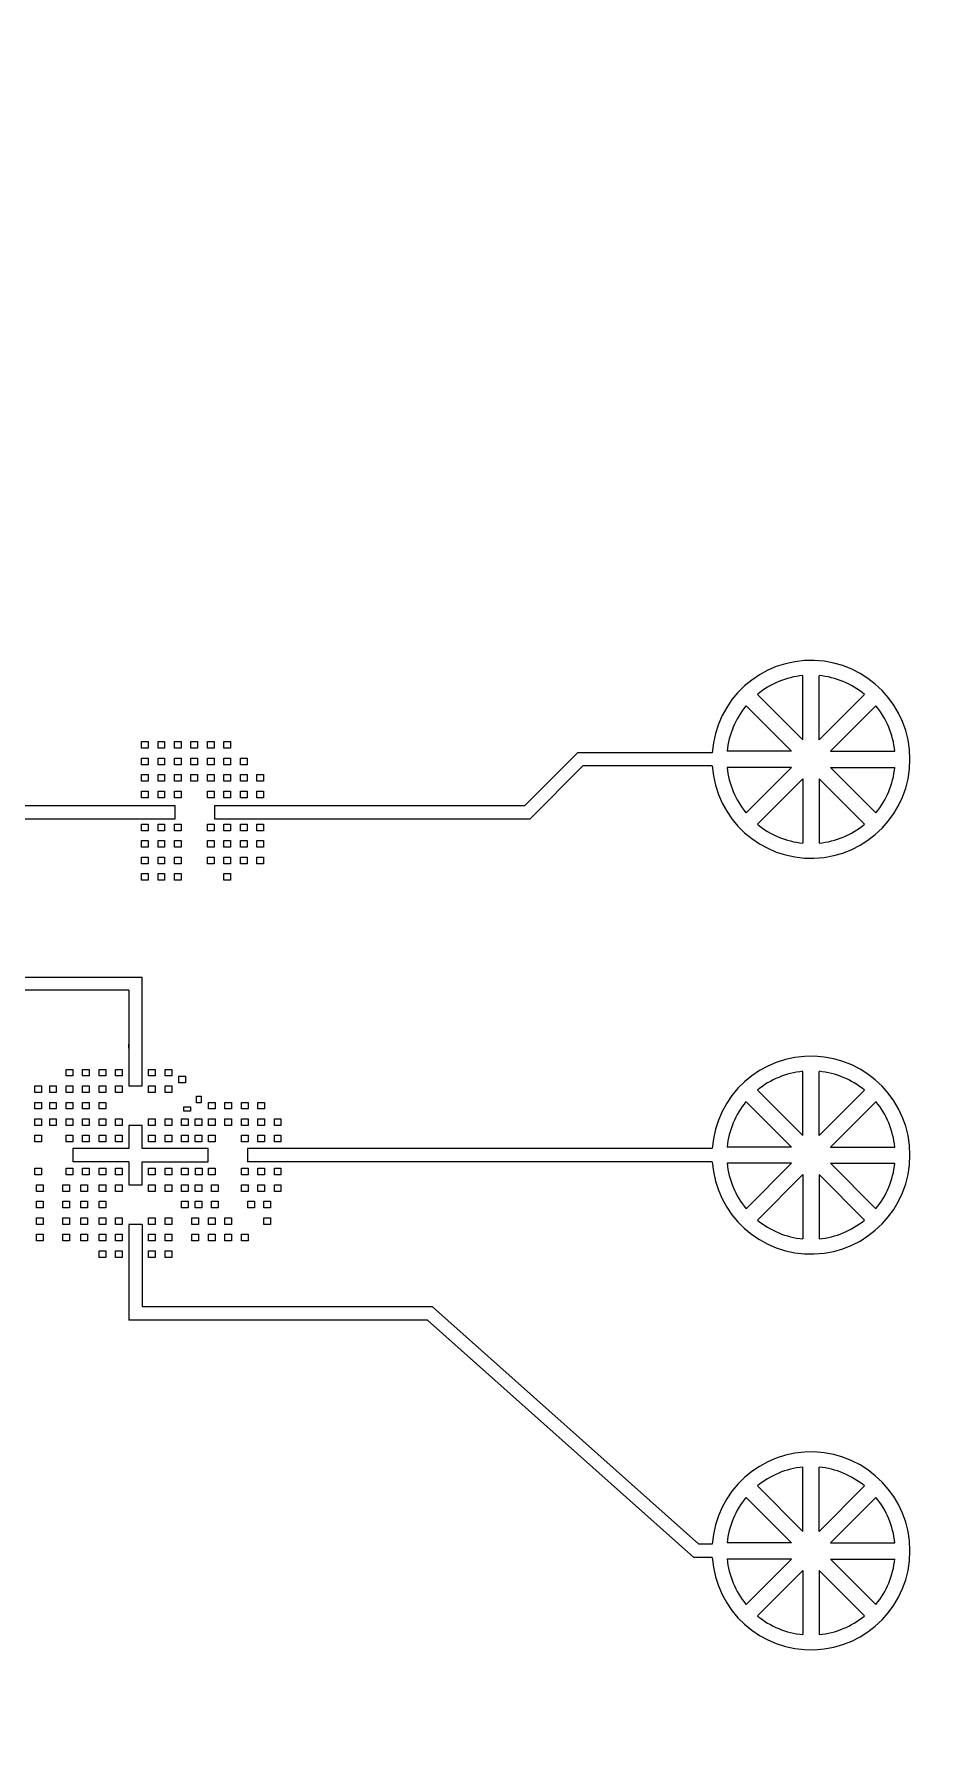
# Model space of a CAD drawing. Header units: millimetres. Extents: x -15719 to 274281, y 25504 to 323346.
# Drawn here: x 68318 to 75192, y 51011 to 63882 of the extents above; entities that cross this region are included whole.
import ezdxf

# ---------------------------------------------------------------- set-up
doc = ezdxf.new("R2010")
doc.units = ezdxf.units.MM
doc.layers.add('CLEAR', color=140, linetype='Continuous')
doc.layers.add('OPAQUE', color=10, linetype='Continuous')

msp = doc.modelspace()

# ---------------------------------------------------------------- linework, layer by layer
at = {"layer": 'CLEAR'}
for p, q in [((72037, 58034), (72437, 58434)), ((72078, 57934), (72478, 58334)), ((73458, 58434), (72437, 58434)), ((73458, 58334), (72478, 58334)), ((58937, 58034), (69387, 58034)), ((67537, 57934), (69387, 57934)), ((69387, 57934), (69387, 58034)), ((69687, 58034), (72037, 58034)), ((69687, 58034), (69687, 57934)), ((69687, 57934), (72078, 57934)), ((67537, 56734), (69137, 56734)), ((69137, 55909), (69137, 56734)), ((69037, 56634), (59037, 56634)), ((69037, 56634), (69037, 55909)), ((69037, 56194), (69037, 56224)), ((69037, 55909), (69137, 55909)), ((69137, 55609), (69037, 55609)), ((69037, 55609), (69037, 55434)), ((69137, 55434), (69137, 55609)), ((68612, 55434), (68612, 55334)), ((69037, 55434), (68612, 55434)), ((69637, 55434), (69137, 55434)), ((69637, 55334), (69637, 55434)), ((69937, 55434), (69937, 55334)), ((73458, 55434), (69937, 55434)), ((69037, 55334), (68612, 55334)), ((69037, 55334), (69037, 55159)), ((69137, 55334), (69637, 55334)), ((69137, 55159), (69137, 55334)), ((73458, 55334), (69937, 55334)), ((69037, 55159), (69137, 55159)), ((69137, 54859), (69037, 54859)), ((69037, 54859), (69037, 54134)), ((69137, 54859), (69137, 54234)), ((71337, 54234), (69137, 54234)), ((73357, 52434), (71337, 54234)), ((71299, 54134), (69037, 54134)), ((73319, 52334), (71299, 54134)), ((73458, 52434), (73357, 52434)), ((73458, 52334), (73319, 52334))]:
    msp.add_line(p, q, dxfattribs=at)
for points in [[(69183, 58468), (69133, 58468), (69133, 58518), (69183, 58518)], [(69308, 58468), (69258, 58468), (69258, 58518), (69308, 58518)], [(69433, 58468), (69383, 58468), (69383, 58518), (69433, 58518)], [(69558, 58468), (69508, 58468), (69508, 58518), (69558, 58518)], [(69683, 58468), (69633, 58468), (69633, 58518), (69683, 58518)], [(69808, 58468), (69758, 58468), (69758, 58518), (69808, 58518)], [(69183, 58343), (69133, 58343), (69133, 58393), (69183, 58393)], [(69308, 58343), (69258, 58343), (69258, 58393), (69308, 58393)], [(69433, 58343), (69383, 58343), (69383, 58393), (69433, 58393)], [(69558, 58343), (69508, 58343), (69508, 58393), (69558, 58393)], [(69683, 58343), (69633, 58343), (69633, 58393), (69683, 58393)], [(69808, 58343), (69758, 58343), (69758, 58393), (69808, 58393)], [(69933, 58343), (69883, 58343), (69883, 58393), (69933, 58393)], [(69183, 58218), (69133, 58218), (69133, 58268), (69183, 58268)], [(69308, 58218), (69258, 58218), (69258, 58268), (69308, 58268)], [(69433, 58218), (69383, 58218), (69383, 58268), (69433, 58268)], [(69558, 58218), (69508, 58218), (69508, 58268), (69558, 58268)], [(69683, 58218), (69633, 58218), (69633, 58268), (69683, 58268)], [(69808, 58218), (69758, 58218), (69758, 58268), (69808, 58268)], [(69933, 58218), (69883, 58218), (69883, 58268), (69933, 58268)], [(70058, 58218), (70008, 58218), (70008, 58268), (70058, 58268)], [(69183, 58093), (69133, 58093), (69133, 58143), (69183, 58143)], [(69308, 58093), (69258, 58093), (69258, 58143), (69308, 58143)], [(69433, 58093), (69383, 58093), (69383, 58143), (69433, 58143)], [(69683, 58093), (69633, 58093), (69633, 58143), (69683, 58143)], [(69808, 58093), (69758, 58093), (69758, 58143), (69808, 58143)], [(69933, 58093), (69883, 58093), (69883, 58143), (69933, 58143)], [(70058, 58093), (70008, 58093), (70008, 58143), (70058, 58143)], [(69183, 57843), (69133, 57843), (69133, 57893), (69183, 57893)], [(69308, 57843), (69258, 57843), (69258, 57893), (69308, 57893)], [(69433, 57843), (69383, 57843), (69383, 57893), (69433, 57893)], [(69683, 57843), (69633, 57843), (69633, 57893), (69683, 57893)], [(69808, 57843), (69758, 57843), (69758, 57893), (69808, 57893)], [(69933, 57843), (69883, 57843), (69883, 57893), (69933, 57893)], [(70058, 57843), (70008, 57843), (70008, 57893), (70058, 57893)], [(69183, 57718), (69133, 57718), (69133, 57768), (69183, 57768)], [(69308, 57718), (69258, 57718), (69258, 57768), (69308, 57768)], [(69433, 57718), (69383, 57718), (69383, 57768), (69433, 57768)], [(69683, 57718), (69633, 57718), (69633, 57768), (69683, 57768)], [(69808, 57718), (69758, 57718), (69758, 57768), (69808, 57768)], [(69933, 57718), (69883, 57718), (69883, 57768), (69933, 57768)], [(70058, 57718), (70008, 57718), (70008, 57768), (70058, 57768)], [(69183, 57593), (69133, 57593), (69133, 57643), (69183, 57643)], [(69308, 57593), (69258, 57593), (69258, 57643), (69308, 57643)], [(69433, 57593), (69383, 57593), (69383, 57643), (69433, 57643)], [(69683, 57593), (69633, 57593), (69633, 57643), (69683, 57643)], [(69808, 57593), (69758, 57593), (69758, 57643), (69808, 57643)], [(69933, 57593), (69883, 57593), (69883, 57643), (69933, 57643)], [(70058, 57593), (70008, 57593), (70008, 57643), (70058, 57643)], [(69183, 57468), (69133, 57468), (69133, 57518), (69183, 57518)], [(69308, 57468), (69258, 57468), (69258, 57518), (69308, 57518)], [(69433, 57468), (69383, 57468), (69383, 57518), (69433, 57518)], [(69808, 57468), (69758, 57468), (69758, 57518), (69808, 57518)], [(68612, 55984), (68562, 55984), (68562, 56034), (68612, 56034)], [(68737, 55984), (68687, 55984), (68687, 56034), (68737, 56034)], [(68862, 55984), (68812, 55984), (68812, 56034), (68862, 56034)], [(68987, 55984), (68937, 55984), (68937, 56034), (68987, 56034)], [(69237, 55984), (69187, 55984), (69187, 56034), (69237, 56034)], [(69362, 55984), (69312, 55984), (69312, 56034), (69362, 56034)], [(68374, 55859), (68324, 55859), (68324, 55909), (68374, 55909)], [(68487, 55859), (68437, 55859), (68437, 55909), (68487, 55909)], [(68612, 55859), (68562, 55859), (68562, 55909), (68612, 55909)], [(68737, 55859), (68687, 55859), (68687, 55909), (68737, 55909)], [(68862, 55859), (68812, 55859), (68812, 55909), (68862, 55909)], [(68987, 55859), (68937, 55859), (68937, 55909), (68987, 55909)], [(69237, 55859), (69187, 55859), (69187, 55909), (69237, 55909)], [(69362, 55859), (69312, 55859), (69312, 55909), (69362, 55909)], [(69466, 55933), (69416, 55933), (69416, 55983), (69466, 55983)], [(68374, 55734), (68324, 55734), (68324, 55784), (68374, 55784)], [(68487, 55734), (68437, 55734), (68437, 55784), (68487, 55784)], [(68612, 55734), (68562, 55734), (68562, 55784), (68612, 55784)], [(68737, 55734), (68687, 55734), (68687, 55784), (68737, 55784)], [(68862, 55734), (68812, 55734), (68812, 55784), (68862, 55784)], [(69504, 55716), (69454, 55716), (69454, 55751), (69504, 55751)], [(69584, 55781), (69549, 55781), (69549, 55831), (69584, 55831)], [(69690, 55734), (69640, 55734), (69640, 55784), (69690, 55784)], [(69815, 55734), (69765, 55734), (69765, 55784), (69815, 55784)], [(69940, 55734), (69890, 55734), (69890, 55784), (69940, 55784)], [(70065, 55734), (70015, 55734), (70015, 55784), (70065, 55784)], [(68374, 55609), (68324, 55609), (68324, 55659), (68374, 55659)], [(68487, 55609), (68437, 55609), (68437, 55659), (68487, 55659)], [(68612, 55609), (68562, 55609), (68562, 55659), (68612, 55659)], [(68737, 55609), (68687, 55609), (68687, 55659), (68737, 55659)], [(68862, 55609), (68812, 55609), (68812, 55659), (68862, 55659)], [(68987, 55609), (68937, 55609), (68937, 55659), (68987, 55659)], [(69237, 55609), (69187, 55609), (69187, 55659), (69237, 55659)], [(69362, 55609), (69312, 55609), (69312, 55659), (69362, 55659)], [(69487, 55609), (69437, 55609), (69437, 55659), (69487, 55659)], [(69589, 55609), (69539, 55609), (69539, 55659), (69589, 55659)], [(69690, 55609), (69640, 55609), (69640, 55659), (69690, 55659)], [(69815, 55609), (69765, 55609), (69765, 55659), (69815, 55659)], [(69940, 55609), (69890, 55609), (69890, 55659), (69940, 55659)], [(70065, 55609), (70015, 55609), (70015, 55659), (70065, 55659)], [(70190, 55609), (70140, 55609), (70140, 55659), (70190, 55659)], [(68374, 55484), (68324, 55484), (68324, 55534), (68374, 55534)], [(68612, 55484), (68562, 55484), (68562, 55534), (68612, 55534)], [(68737, 55484), (68687, 55484), (68687, 55534), (68737, 55534)], [(68862, 55484), (68812, 55484), (68812, 55534), (68862, 55534)], [(68987, 55484), (68937, 55484), (68937, 55534), (68987, 55534)], [(69237, 55484), (69187, 55484), (69187, 55534), (69237, 55534)], [(69362, 55484), (69312, 55484), (69312, 55534), (69362, 55534)], [(69487, 55484), (69437, 55484), (69437, 55534), (69487, 55534)], [(69589, 55484), (69539, 55484), (69539, 55534), (69589, 55534)], [(69690, 55484), (69640, 55484), (69640, 55534), (69690, 55534)], [(69940, 55484), (69890, 55484), (69890, 55534), (69940, 55534)], [(70065, 55484), (70015, 55484), (70015, 55534), (70065, 55534)], [(70190, 55484), (70140, 55484), (70140, 55534), (70190, 55534)], [(68374, 55234), (68324, 55234), (68324, 55284), (68374, 55284)], [(68612, 55234), (68562, 55234), (68562, 55284), (68612, 55284)], [(68737, 55234), (68687, 55234), (68687, 55284), (68737, 55284)], [(68862, 55234), (68812, 55234), (68812, 55284), (68862, 55284)], [(68987, 55234), (68937, 55234), (68937, 55284), (68987, 55284)], [(69237, 55234), (69187, 55234), (69187, 55284), (69237, 55284)], [(69362, 55234), (69312, 55234), (69312, 55284), (69362, 55284)], [(69487, 55234), (69437, 55234), (69437, 55284), (69487, 55284)], [(69592, 55234), (69542, 55234), (69542, 55284), (69592, 55284)], [(69690, 55234), (69640, 55234), (69640, 55284), (69690, 55284)], [(69940, 55234), (69890, 55234), (69890, 55284), (69940, 55284)], [(70065, 55234), (70015, 55234), (70015, 55284), (70065, 55284)], [(70190, 55234), (70140, 55234), (70140, 55284), (70190, 55284)], [(68387, 55109), (68337, 55109), (68337, 55159), (68387, 55159)], [(68587, 55109), (68537, 55109), (68537, 55159), (68587, 55159)], [(68724, 55109), (68674, 55109), (68674, 55159), (68724, 55159)], [(68862, 55109), (68812, 55109), (68812, 55159), (68862, 55159)], [(68987, 55109), (68937, 55109), (68937, 55159), (68987, 55159)], [(69237, 55109), (69187, 55109), (69187, 55159), (69237, 55159)], [(69362, 55109), (69312, 55109), (69312, 55159), (69362, 55159)], [(69487, 55109), (69437, 55109), (69437, 55159), (69487, 55159)], [(69589, 55109), (69539, 55109), (69539, 55159), (69589, 55159)], [(69714, 55109), (69664, 55109), (69664, 55159), (69714, 55159)], [(69940, 55109), (69890, 55109), (69890, 55159), (69940, 55159)], [(70065, 55109), (70015, 55109), (70015, 55159), (70065, 55159)], [(70190, 55109), (70140, 55109), (70140, 55159), (70190, 55159)], [(68387, 54984), (68337, 54984), (68337, 55034), (68387, 55034)], [(68587, 54984), (68537, 54984), (68537, 55034), (68587, 55034)], [(68724, 54984), (68674, 54984), (68674, 55034), (68724, 55034)], [(68862, 54984), (68812, 54984), (68812, 55034), (68862, 55034)], [(69487, 54984), (69437, 54984), (69437, 55034), (69487, 55034)], [(69589, 54984), (69539, 54984), (69539, 55034), (69589, 55034)], [(69714, 54984), (69664, 54984), (69664, 55034), (69714, 55034)], [(69988, 54984), (69938, 54984), (69938, 55034), (69988, 55034)], [(70111, 54984), (70061, 54984), (70061, 55034), (70111, 55034)], [(68387, 54859), (68337, 54859), (68337, 54909), (68387, 54909)], [(68587, 54859), (68537, 54859), (68537, 54909), (68587, 54909)], [(68724, 54859), (68674, 54859), (68674, 54909), (68724, 54909)], [(68862, 54859), (68812, 54859), (68812, 54909), (68862, 54909)], [(68987, 54859), (68937, 54859), (68937, 54909), (68987, 54909)], [(69237, 54859), (69187, 54859), (69187, 54909), (69237, 54909)], [(69362, 54859), (69312, 54859), (69312, 54909), (69362, 54909)], [(69565, 54859), (69515, 54859), (69515, 54909), (69565, 54909)], [(69690, 54859), (69640, 54859), (69640, 54909), (69690, 54909)], [(69815, 54859), (69765, 54859), (69765, 54909), (69815, 54909)], [(70111, 54859), (70061, 54859), (70061, 54909), (70111, 54909)], [(68387, 54734), (68337, 54734), (68337, 54784), (68387, 54784)], [(68587, 54734), (68537, 54734), (68537, 54784), (68587, 54784)], [(68724, 54734), (68674, 54734), (68674, 54784), (68724, 54784)], [(68862, 54734), (68812, 54734), (68812, 54784), (68862, 54784)], [(68987, 54734), (68937, 54734), (68937, 54784), (68987, 54784)], [(69237, 54734), (69187, 54734), (69187, 54784), (69237, 54784)], [(69362, 54734), (69312, 54734), (69312, 54784), (69362, 54784)], [(69565, 54734), (69515, 54734), (69515, 54784), (69565, 54784)], [(69690, 54734), (69640, 54734), (69640, 54784), (69690, 54784)], [(69815, 54734), (69765, 54734), (69765, 54784), (69815, 54784)], [(69940, 54734), (69890, 54734), (69890, 54784), (69940, 54784)], [(68862, 54609), (68812, 54609), (68812, 54659), (68862, 54659)], [(68987, 54609), (68937, 54609), (68937, 54659), (68987, 54659)], [(69237, 54609), (69187, 54609), (69187, 54659), (69237, 54659)], [(69362, 54609), (69312, 54609), (69312, 54659), (69362, 54659)]]:
    msp.add_lwpolyline(points, close=True, dxfattribs=at)
for centre in [(74206, 58384), (74206, 55384), (74206, 52384)]:
    msp.add_arc(centre, 750, 183.8226, 176.1774, dxfattribs=at)
at = {"layer": 'OPAQUE'}
for p, q in [((74145, 58532), (74145, 59018)), ((74268, 58532), (74268, 59018)), ((74145, 58532), (73801, 58876)), ((74268, 58532), (74612, 58876)), ((74058, 58445), (73714, 58789)), ((74354, 58445), (74698, 58789)), ((74058, 58445), (73572, 58445)), ((74354, 58445), (74841, 58445)), ((74058, 58322), (73572, 58322)), ((74058, 58322), (73714, 57978)), ((74354, 58322), (74841, 58322)), ((74354, 58322), (74698, 57978)), ((74145, 58236), (73801, 57892)), ((74145, 58236), (74145, 57749)), ((74268, 58236), (74268, 57749)), ((74268, 58236), (74612, 57892)), ((74145, 55532), (74145, 56018)), ((74268, 55532), (74268, 56018)), ((74145, 55532), (73801, 55876)), ((74268, 55532), (74612, 55876)), ((74058, 55445), (73714, 55789)), ((74354, 55445), (74698, 55789)), ((74058, 55445), (73572, 55445)), ((74354, 55445), (74841, 55445)), ((74058, 55322), (73572, 55322)), ((74058, 55322), (73714, 54978)), ((74145, 55236), (73801, 54892)), ((74145, 55236), (74145, 54749)), ((74268, 55236), (74268, 54749)), ((74268, 55236), (74612, 54892)), ((74354, 55322), (74841, 55322)), ((74354, 55322), (74698, 54978)), ((74145, 52532), (74145, 53018)), ((74268, 52532), (74268, 53018)), ((74058, 52445), (73714, 52789)), ((74145, 52532), (73801, 52876)), ((74268, 52532), (74612, 52876)), ((74354, 52445), (74698, 52789)), ((74058, 52445), (73572, 52445)), ((74354, 52445), (74841, 52445)), ((74058, 52322), (73572, 52322)), ((74058, 52322), (73714, 51978)), ((74354, 52322), (74841, 52322)), ((74354, 52322), (74698, 51978)), ((74145, 52236), (73801, 51892)), ((74145, 52236), (74145, 51749)), ((74268, 52236), (74268, 51749)), ((74268, 52236), (74612, 51892))]:
    msp.add_line(p, q, dxfattribs=at)
msp.add_circle((64112, 76504), 51000, dxfattribs=at)
for centre, start, end in [((74206, 58384), 95.5177, 129.4823), ((74206, 58384), 50.5177, 84.4823), ((74206, 58384), 140.5177, 174.4823), ((74206, 58384), 5.5177, 39.4823), ((74206, 58384), 185.5177, 219.4823), ((74206, 58384), 320.5177, 354.4823), ((74206, 58384), 230.5177, 264.4823), ((74206, 58384), 275.5177, 309.4823), ((74206, 55384), 95.5177, 129.4823), ((74206, 55384), 50.5177, 84.4823), ((74206, 55384), 140.5177, 174.4823), ((74206, 55384), 5.5177, 39.4823), ((74206, 55384), 185.5177, 219.4823), ((74206, 55384), 320.5177, 354.4823), ((74206, 55384), 230.5177, 264.4823), ((74206, 55384), 275.5177, 309.4823), ((74206, 52384), 95.5177, 129.4823), ((74206, 52384), 50.5177, 84.4823), ((74206, 52384), 140.5177, 174.4823), ((74206, 52384), 5.5177, 39.4823), ((74206, 52384), 185.5177, 219.4823), ((74206, 52384), 320.5177, 354.4823), ((74206, 52384), 230.5177, 264.4823), ((74206, 52384), 275.5177, 309.4823)]:
    msp.add_arc(centre, 638, start, end, dxfattribs=at)

doc.saveas('drawing.dxf')
